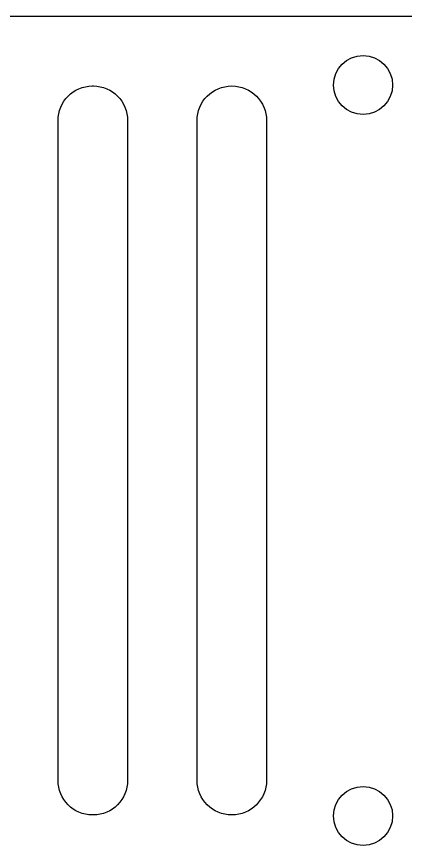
# Model space of a CAD drawing. Extents: x 0 to 100, y 0 to 100.
# Drawn here: x 49.11 to 71.49, y 52.24 to 100 of the extents above; entities that cross this region are included whole.
import ezdxf

# ---------------------------------------------------------------- set-up
doc = ezdxf.new("R2010")
doc.units = 0
doc.layers.add('Layer_1', color=7, linetype='CONTINUOUS')

msp = doc.modelspace()

# ---------------------------------------------------------------- linework, layer by layer
at = {"layer": 'Layer_1', "color": 7}
for p, q in [((71.99974, 99.999449), (3.000265, 99.999449)), ((69.05625, 97.755451), (69.05625, 97.755451)), ((53.470088, 95.999831), (53.53017, 95.999831)), ((53.470088, 95.999831), (53.470088, 95.999831)), ((61.50019, 95.999831), (61.50019, 95.999831)), ((51.500044, 55.999792), (51.500044, 94.000022)), ((55.500214, 94.000022), (55.500214, 55.999792)), ((59.49983, 55.999792), (59.49983, 94.000022)), ((63.5, 94.000022), (63.5, 55.999792)), ((69.05625, 55.643706), (69.05625, 55.643706)), ((53.53017, 53.999982), (53.470088, 53.999982))]:
    msp.add_line(p, q, dxfattribs=at)
for points in [[(67.355751, 96.055504), (67.355779, 96.994562), (68.117192, 97.755727), (69.05625, 97.755451)], [(69.05625, 97.755451), (69.995093, 97.755423), (70.75617, 96.994347), (70.756199, 96.055504)], [(51.500044, 94.000022), (51.500044, 95.108022), (52.378681, 95.999831), (53.470088, 95.999831)], [(53.53017, 95.999831), (54.621577, 95.999831), (55.500214, 95.108022), (55.500214, 94.000022)], [(59.49983, 94.000022), (59.49983, 95.108022), (60.392191, 95.999831), (61.50019, 95.999831)], [(61.50019, 95.999831), (62.608192, 95.999831), (63.5, 95.108022), (63.5, 94.000022)], [(69.05625, 94.355556), (68.117192, 94.35528), (67.355779, 95.116445), (67.355751, 96.055504)], [(70.756199, 96.055504), (70.75617, 95.116659), (69.995093, 94.355584), (69.05625, 94.355556)], [(53.470088, 53.999982), (52.378681, 53.999982), (51.500044, 54.891793), (51.500044, 55.999792)], [(55.500214, 55.999792), (55.500214, 54.891793), (54.621577, 53.999982), (53.53017, 53.999982)], [(61.50019, 53.999982), (60.392191, 53.999982), (59.49983, 54.891793), (59.49983, 55.999792)], [(63.5, 55.999792), (63.5, 54.891793), (62.608192, 53.999982), (61.50019, 53.999982)], [(67.355751, 53.943758), (67.355779, 54.882815), (68.117192, 55.643983), (69.05625, 55.643706)], [(69.05625, 55.643706), (69.995093, 55.643678), (70.75617, 54.882601), (70.756199, 53.943758)], [(69.05625, 52.243812), (68.117192, 52.243535), (67.355782, 53.0047), (67.355751, 53.943758)], [(70.756199, 53.943758), (70.756168, 53.004914), (69.995093, 52.24384), (69.05625, 52.243812)]]:
    msp.add_open_spline(points, degree=3, dxfattribs=at)

doc.saveas('drawing.dxf')
